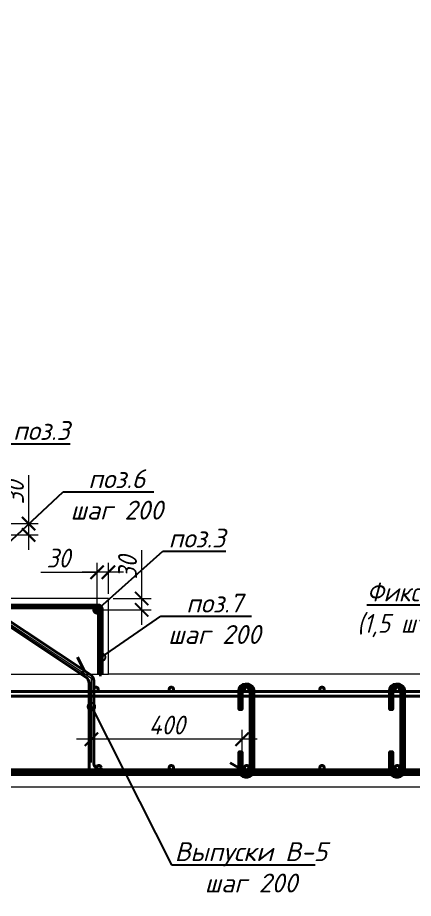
# Model space of a CAD drawing. Header units: millimetres. Extents: x 504091 to 2165846, y 135022 to 442887.
# Drawn here: x 1394239 to 1395289, y 227099 to 229439 of the extents above; entities that cross this region are included whole.
import ezdxf
from ezdxf import colors
from ezdxf.entities.mleader import LeaderData, LeaderLine
from ezdxf.math import Vec2, Vec3

# ---------------------------------------------------------------- set-up
doc = ezdxf.new("R2010")
doc.units = ezdxf.units.MM
doc.layers.get('Defpoints').update_dxf_attribs({"color": 255})
doc.layers.add('!Defpoints', color=255, linetype='Continuous', lineweight=5, plot=False)
for name, color, linetype, lineweight in [('Арматура 12', 26, 'Continuous', 50), ('КР_Арматура 12', 174, 'Continuous', 40), ('Монолит тонкий', 204, 'Continuous', 9), ('Размер', 7, 'Continuous', 13), ('Размеры КР', 164, 'Continuous', 9)]:
    doc.layers.add(name, color=color, linetype=linetype, lineweight=lineweight)
doc.layers.add('Контур', color=7, linetype='Continuous')
doc.styles.add('GOST 2.304_new', font='isocpeur.ttf', dxfattribs={"width": 0.9, "oblique": 15})
doc.linetypes.add('зигзаг', pattern='A,0.00254,-5.08,[131,ltypeshp.shx,S=5.08,R=0,X=-5.08,Y=0],-10.16,[131,ltypeshp.shx,S=5.08,R=180,X=5.08,Y=0],-5.08', length=20.32254)
doc.dimstyles.new('SPDS 1_20', dxfattribs={"dimscale": 20, "dimtxt": 2.5, "dimasz": 1.77, "dimexe": 1.25, "dimexo": 0.625, "dimtad": 1, "dimdec": 0, "dimrnd": 0.001, "dimtxsty": 'GOST 2.304_new', "dimblk": 'ARCHTICK', "dimcen": 2.5, "dimdle": 2, "dimclrt": 256, "dimadec": 0, "dimazin": 2, "dimtfac": 0.75, "dimtdec": 0, "dimtmove": 1, "dimatfit": 3, "dimfxl": 0, "dimtolj": 1, "dimlwd": 9, "dimlwe": 9, "dimarcsym": 0})

# ---------------------------------------------------------------- blocks, each defined once
blk = doc.blocks.new('_ArchTick')
at = {"color": 0, "linetype": 'ByBlock', "const_width": 0.15}
blk.add_lwpolyline([(-0.5, -0.5), (0.5, 0.5)], dxfattribs=at)
blk = doc.blocks.new('*D3882')
at = {"layer": 'Defpoints', "color": 0, "lineweight": 20, "transparency": 16777216}
for p in [(1394434.4, 227521.6), (1394434.4, 227480.2), (1394834.4, 227434)]:
    blk.add_point(p, dxfattribs=at)
at = {"layer": 'Контур', "color": 0, "lineweight": 9, "transparency": 16777216}
for p, q in [((1394434.4, 227492.7), (1394434.4, 227546.6)), ((1394834.4, 227446.5), (1394834.4, 227546.6)), ((1394874.4, 227521.6), (1394394.4, 227521.6))]:
    blk.add_line(p, q, dxfattribs=at)
at = {"layer": 'Контур', "color": 0, "lineweight": 9, "transparency": 16777216, "xscale": 35.4, "yscale": 35.4, "zscale": 35.4, "rotation": 180}
blk.add_blockref('_ArchTick', (1394434.4, 227521.6), dxfattribs=at)
at = {"layer": 'Контур', "color": 0, "lineweight": 9, "transparency": 16777216, "xscale": 35.4, "yscale": 35.4, "zscale": 35.4}
blk.add_blockref('_ArchTick', (1394834.4, 227521.6), dxfattribs=at)
at = {"layer": 'Контур', "lineweight": 20, "transparency": 16777216, "insert": (1394634.4, 227559.1), "char_height": 50, "attachment_point": 5, "style": 'GOST 2.304_new'}
blk.add_mtext('\\A1;400', dxfattribs=at)
blk = doc.blocks.new('_DotSmall')
at = {"color": 0, "linetype": 'ByBlock', "lineweight": 35, "const_width": 0.5}
blk.add_lwpolyline([(-0.0625, 0, 1), (0.0625, 0, 1)], format="xyb", close=True, dxfattribs=at)
blk = doc.blocks.new('*D3915')
at = {"layer": 'Defpoints', "color": 0, "lineweight": 20, "transparency": 16777216}
for p in [(1394179.4, 228094.2), (1394149.4, 228064.2), (1394267.7, 228064.2)]:
    blk.add_point(p, dxfattribs=at)
at = {"layer": 'Контур', "color": 0, "lineweight": 9, "transparency": 16777216}
for p, q in [((1394267.7, 228222.6), (1394267.7, 228094.2)), ((1394267.7, 228134.2), (1394267.7, 228024.2)), ((1394191.9, 228094.2), (1394292.7, 228094.2)), ((1394161.9, 228064.2), (1394292.7, 228064.2))]:
    blk.add_line(p, q, dxfattribs=at)
at = {"layer": 'Контур', "color": 0, "lineweight": 9, "transparency": 16777216, "xscale": 35.4, "yscale": 35.4, "zscale": 35.4}
for p, rotation in [((1394267.7, 228094.2), 90), ((1394267.7, 228064.2), 270)]:
    blk.add_blockref('_ArchTick', p, dxfattribs=dict(at, rotation=rotation))
at = {"layer": 'Контур', "lineweight": 20, "transparency": 16777216, "insert": (1394230.2, 228176.4), "char_height": 50, "attachment_point": 5, "rotation": 90, "style": 'GOST 2.304_new'}
blk.add_mtext('\\A1;30', dxfattribs=at)
blk = doc.blocks.new('*D3916')
at = {"layer": 'Defpoints', "color": 0, "lineweight": 20, "transparency": 16777216}
for p in [(1394449.4, 227965.1), (1394479.4, 227895.2), (1394449.4, 227865.2)]:
    blk.add_point(p, dxfattribs=at)
at = {"layer": 'Контур', "color": 0, "lineweight": 9, "transparency": 16777216}
for p, q in [((1394449.4, 227877.7), (1394449.4, 227990.1)), ((1394479.4, 227907.7), (1394479.4, 227990.1)), ((1394300.4, 227965.1), (1394449.4, 227965.1)), ((1394519.4, 227965.1), (1394409.4, 227965.1))]:
    blk.add_line(p, q, dxfattribs=at)
at = {"layer": 'Контур', "color": 0, "lineweight": 9, "transparency": 16777216, "xscale": 35.4, "yscale": 35.4, "zscale": 35.4, "rotation": 180}
blk.add_blockref('_ArchTick', (1394449.4, 227965.1), dxfattribs=at)
at = {"layer": 'Контур', "color": 0, "lineweight": 9, "transparency": 16777216, "xscale": 35.4, "yscale": 35.4, "zscale": 35.4}
blk.add_blockref('_ArchTick', (1394479.4, 227965.1), dxfattribs=at)
at = {"layer": 'Контур', "lineweight": 20, "transparency": 16777216, "insert": (1394346.6, 228002.6), "char_height": 50, "attachment_point": 5, "style": 'GOST 2.304_new'}
blk.add_mtext('\\A1;30', dxfattribs=at)
blk = doc.blocks.new('*D3917')
at = {"layer": 'Defpoints', "color": 0, "lineweight": 20, "transparency": 16777216}
for p in [(1394479.4, 227895.2), (1394449.4, 227865.2), (1394567.7, 227865.2)]:
    blk.add_point(p, dxfattribs=at)
at = {"layer": 'Контур', "color": 0, "lineweight": 9, "transparency": 16777216}
for p, q in [((1394567.7, 228023.6), (1394567.7, 227895.2)), ((1394567.7, 227935.2), (1394567.7, 227825.2)), ((1394491.9, 227895.2), (1394592.7, 227895.2)), ((1394461.9, 227865.2), (1394592.7, 227865.2))]:
    blk.add_line(p, q, dxfattribs=at)
at = {"layer": 'Контур', "color": 0, "lineweight": 9, "transparency": 16777216, "xscale": 35.4, "yscale": 35.4, "zscale": 35.4}
for p, rotation in [((1394567.7, 227895.2), 90), ((1394567.7, 227865.2), 270)]:
    blk.add_blockref('_ArchTick', p, dxfattribs=dict(at, rotation=rotation))
at = {"layer": 'Контур', "lineweight": 20, "transparency": 16777216, "insert": (1394530.2, 227977.4), "char_height": 50, "attachment_point": 5, "rotation": 90, "style": 'GOST 2.304_new'}
blk.add_mtext('\\A1;30', dxfattribs=at)

msp = doc.modelspace()

# ---------------------------------------------------------------- linework, layer by layer
at = {"layer": '!Defpoints', "lineweight": 15, "ltscale": 100}
for p in [(1390816.0436, 230084.1565), (1394434.3605, 227459.9533)]:
    msp.add_line(p, (1394434.3605, 227684.0063), dxfattribs=at)
for points in [[(1389693.566, 227433.9533), (1397374.832, 227433.9533, 0.414213562), (1397394.832, 227453.9533), (1397394.832, 230284.1565)], [(1389693.566, 227433.9533), (1397264.832, 227433.9533, 0.414213562), (1397284.832, 227453.9533), (1397284.832, 230284.1565)], [(1397645.4937, 227433.9533), (1389964.2277, 227433.9533, -0.414213562), (1389944.2277, 227453.9533), (1389944.2277, 230084.1565)], [(1397645.4937, 227433.9533), (1390074.2277, 227433.9533, -0.414213562), (1390054.2277, 227453.9533), (1390054.2277, 230084.1565)]]:
    msp.add_lwpolyline(points, format="xyb", dxfattribs=at)
at = {"layer": 'Арматура 12', "lineweight": 53, "ltscale": 20}
msp.add_line((1394455.3605, 227694.1565), (1394461.3605, 227694.1565), dxfattribs=at)
for points in [[(1394449.3605, 227871.1565), (1393889.912, 227871.1565), (1393889.912, 227877.1565), (1394451.3605, 227877.1565, -0.414213562), (1394461.3605, 227867.1565), (1394461.3605, 227694.1565)], [(1394857.8626, 227647.9533, 0.468919726), (1394847.3626, 227660.8572), (1394843.5173, 227660.8572, 0.414213562), (1394833.0173, 227650.3572), (1394833.0173, 227601.4416), (1394827.0173, 227601.4416), (1394827.0173, 227650.3572, -0.414213562), (1394843.5173, 227666.8572), (1394847.3626, 227666.8572, -0.450955437), (1394863.8626, 227647.9533, -0.242110317)], [(1395257.8626, 227647.9533, 0.468919726), (1395247.3626, 227660.8572), (1395243.5173, 227660.8572, 0.414213562), (1395233.0173, 227650.3572), (1395233.0173, 227601.4416), (1395227.0173, 227601.4416), (1395227.0173, 227650.3572, -0.414213562), (1395243.5173, 227666.8572), (1395247.3626, 227666.8572, -0.450955437), (1395263.8626, 227647.9533, -0.242110317)], [(1394863.8626, 227439.9533), (1394863.8626, 227438.1972, -0.414213562), (1394847.3626, 227421.6972), (1394843.5173, 227421.6972, -0.414213562), (1394827.0173, 227438.1972), (1394827.0173, 227487.1271), (1394833.0173, 227487.1271), (1394833.0173, 227438.1972, 0.414213562), (1394843.5173, 227427.6972), (1394847.3626, 227427.6972, 0.414213562), (1394857.8626, 227438.1972), (1394857.8626, 227439.9533)], [(1395263.8626, 227439.9533), (1395263.8626, 227438.1972, -0.414213562), (1395247.3626, 227421.6972), (1395243.5173, 227421.6972, -0.414213562), (1395227.0173, 227438.1972), (1395227.0173, 227487.1271), (1395233.0173, 227487.1271), (1395233.0173, 227438.1972, 0.414213562), (1395243.5173, 227427.6972), (1395247.3626, 227427.6972, 0.414213562), (1395257.8626, 227438.1972), (1395257.8626, 227439.9533)]]:
    msp.add_lwpolyline(points, format="xyb", dxfattribs=at)
msp.add_lwpolyline([(1394455.3605, 227694.1565), (1394455.3605, 227865.1565)], dxfattribs=at)
for points in [[(1394857.8626, 227439.9533), (1394857.8626, 227647.9533), (1394863.8626, 227647.9533), (1394863.8626, 227439.9533)], [(1395257.8626, 227439.9533), (1395257.8626, 227647.9533), (1395263.8626, 227647.9533), (1395263.8626, 227439.9533)]]:
    msp.add_lwpolyline(points, close=True, dxfattribs=at)
msp.add_circle((1394449.3605, 227865.1565), 6, dxfattribs=at)
at = {"layer": 'КР_Арматура 12', "ltscale": 12}
for p, q in [((1390897.6363, 230022.8333), (1394419.416, 227686.7194)), ((1390901.2545, 230034.8333), (1394431.416, 227693.1595)), ((1394414.8377, 227704.1564), (1394397.8138, 227739.9123)), ((1394408.2044, 227694.1565), (1394414.8377, 227704.1564)), ((1394428.3605, 227447.9533), (1394428.3605, 227670.0528)), ((1394440.3605, 227459.9533), (1394440.3605, 227676.4929)), ((1389619.2277, 227647.9533), (1397719.832, 227647.9533)), ((1389619.2277, 227635.9533), (1397719.832, 227635.9533)), ((1394834.3605, 227439.9533), (1394803.0792, 227459.086)), ((1394834.3605, 227439.9533), (1394834.3605, 227427.9533))]:
    msp.add_line(p, q, dxfattribs=at)
for points in [[(1389619.2277, 227439.9533), (1389619.2277, 227427.9533), (1397270.832, 227427.9533, 0.414213562), (1397290.832, 227447.9533), (1397290.832, 230264.1565), (1397278.832, 230264.1565), (1397278.832, 227459.9533, -0.414213562), (1397258.832, 227439.9533), (1389619.2277, 227439.9533)], [(1389699.566, 227427.9533), (1397380.832, 227427.9533, 0.414213562), (1397400.832, 227447.9533), (1397400.832, 230264.1565), (1397388.832, 230264.1565), (1397388.832, 227459.9533, -0.414213562), (1397368.832, 227439.9533), (1390233.4214, 227439.9533)], [(1397639.4937, 227427.9533), (1389958.2277, 227427.9533, -0.414213562), (1389938.2277, 227447.9533), (1389938.2277, 230064.1565), (1389950.2277, 230064.1565), (1389950.2277, 227459.9533, 0.414213562), (1389970.2277, 227439.9533), (1397105.6383, 227439.9533)], [(1397719.832, 227439.9533), (1397719.832, 227427.9533), (1390068.2277, 227427.9533, -0.414213562), (1390048.2277, 227447.9533), (1390048.2277, 230064.1565), (1390060.2277, 230064.1565), (1390060.2277, 227459.9533, 0.414213562), (1390080.2277, 227439.9533), (1397719.832, 227439.9533)]]:
    msp.add_lwpolyline(points, format="xyb", dxfattribs=at)
for centre in [(1394446.3605, 227653.9533), (1394646.3605, 227653.9533), (1394846.3605, 227653.9533), (1395046.3605, 227653.9533), (1395246.3605, 227653.9533), (1394454.0046, 227445.9533), (1394646.3605, 227445.9533), (1394846.3605, 227445.9533), (1395046.3605, 227445.9533), (1395246.3605, 227445.9533)]:
    msp.add_circle(centre, 6, dxfattribs=at)
for centre, start, end in [((1394408.3605, 227670.0528), 0, 56.442357), ((1394420.3605, 227676.4929), 0, 56.442357), ((1394448.3605, 227447.9533), 180, 270), ((1394460.3605, 227459.9533), 180, 270)]:
    msp.add_arc(centre, 20, start, end, dxfattribs=at)
at = {"layer": 'Монолит тонкий', "lineweight": 15, "ltscale": 100}
for p, q in [((1397239.832, 227694.1565), (1394479.3605, 227694.1565)), ((1397739.832, 227394.1565), (1389599.2277, 227394.1565))]:
    msp.add_line(p, q, dxfattribs=at)
msp.add_lwpolyline([(1394479.3605, 227694.1565), (1394479.3605, 227895.1565), (1394179.3605, 227895.1565)], dxfattribs=at)
at = {"layer": 'Размеры КР', "linetype": 'зигзаг', "lineweight": 20}
msp.add_line((1394029.3605, 227694.1565), (1394479.3605, 227694.1565), dxfattribs=at)

# ---------------------------------------------------------------- dimensions: what is measured, and where the dimension line sits
at = {"layer": 'Контур', "lineweight": 20}
for base, p1, p2, angle, picture, middle in [((1394267.6621, 228064.1565), (1394179.3605, 228094.1565), (1394149.3605, 228064.1565), 90, '*D3915', (1394281.2426, 228176.4023)), ((1394449.3605, 227965.1145), (1394479.3605, 227895.1565), (1394449.3605, 227865.1565), 180, '*D3916', (1394346.5662, 227979.5613)), ((1394567.6621, 227865.1565), (1394479.3605, 227895.1565), (1394449.3605, 227865.1565), 90, '*D3917', (1394581.2426, 227977.4023))]:
    dim = msp.add_linear_dim(base=base, p1=p1, p2=p2, angle=angle, dimstyle='SPDS 1_20', dxfattribs=at)
    dim.commit()
    dim.dimension.update_dxf_attribs({"geometry": picture, "text_midpoint": middle, "dimtype": 160})
dim = msp.add_linear_dim(base=(1394434.3605, 227521.6348), p1=(1394834.3605, 227433.9533), p2=(1394434.3605, 227480.1698), angle=180, dimstyle='SPDS 1_20', dxfattribs=at)
dim.commit()
dim.dimension.update_dxf_attribs({"geometry": '*D3882', "text_midpoint": (1394634.3605, 227559.1348)})

# ---------------------------------------------------------------- leaders
at = {"layer": 'Размер', "ltscale": 20}
ml = msp.add_multileader_mtext('Standard', dxfattribs=at)
ml.set_content('\\A1;{\\W1;поз.3}', color=256, style='GOST 2.304_new')
ml.set_leader_properties()
ml.set_arrow_properties(name='DOTSMALL')
ml.build(insert=Vec2(0, 0))
ml.multileader.update_dxf_attribs({"text_left_attachment_type": 6, "text_right_attachment_type": 6, "dogleg_length": 4, "arrow_head_size": 40})
ctx = ml.context
ctx.base_point, ctx.char_height, ctx.arrow_head_size, ctx.landing_gap_size, ctx.plane_origin = Vec3(1394031.7037, 228418.7982), 50, 40, 0, Vec3(1439909.2313, 519598.9256)
ctx.left_attachment, ctx.right_attachment, ctx.text_align_type = 6, 6, 1
notes = []
notes.append((ctx, [(0, (1, 1, 0), (1394023.7037, 228418.7982), (1, 0), 8, [(0, [(1393849.3605, 228263.1565)], 0, [])])]))
ctx.mtext.insert, ctx.mtext.width, ctx.mtext.alignment, ctx.mtext.flow_direction = Vec3(1394114.3416, 228478.7982), 511.854399, 2, 5
ml = msp.add_multileader_mtext('Standard', dxfattribs=at)
ml.set_content('\\A1;{\\W1;поз.3}', color=256, style='GOST 2.304_new')
ml.set_leader_properties()
ml.set_arrow_properties(name='DOTSMALL')
ml.build(insert=Vec2(0, 0))
ml.multileader.update_dxf_attribs({"text_left_attachment_type": 6, "text_right_attachment_type": 6, "dogleg_length": 4, "arrow_head_size": 40})
ctx = ml.context
ctx.base_point, ctx.char_height, ctx.arrow_head_size, ctx.landing_gap_size, ctx.plane_origin = Vec3(1394218.8658, 228306.5317), 50, 40, 0, Vec3(1440209.2313, 519399.9256)
ctx.left_attachment, ctx.right_attachment, ctx.text_align_type = 6, 6, 1
notes.append((ctx, [(0, (1, 1, 0), (1394210.8658, 228306.5317), (1, 0), 8, [(0, [(1394149.3605, 228064.1565)], 0, [])])]))
ctx.mtext.insert, ctx.mtext.width, ctx.mtext.alignment, ctx.mtext.flow_direction = Vec3(1394301.5036, 228366.5317), 511.854399, 2, 5
ml = msp.add_multileader_mtext('Standard', dxfattribs=at)
ml.set_content('\\A1;{\\W1;поз.6\\Pшаг 200}', color=256, style='GOST 2.304_new')
ml.set_leader_properties()
ml.set_arrow_properties(name='DOTSMALL')
ml.build(insert=Vec2(0, 0))
ml.multileader.update_dxf_attribs({"text_left_attachment_type": 6, "text_right_attachment_type": 6, "dogleg_length": 4, "arrow_head_size": 40})
ctx = ml.context
ctx.base_point, ctx.char_height, ctx.arrow_head_size, ctx.landing_gap_size, ctx.plane_origin = Vec3(1394367.7646, 228178.4786), 50, 40, 0, Vec3(1440303.7867, 519184.1)
ctx.left_attachment, ctx.right_attachment, ctx.text_align_type = 6, 6, 1
notes.append((ctx, [(0, (1, 1, 0), (1394359.7646, 228178.4786), (1, 0), 8, [(1, [(1394161.1822, 227993.3643)], 0, [])])]))
ctx.mtext.insert, ctx.mtext.width, ctx.mtext.alignment, ctx.mtext.flow_direction = Vec3(1394501.6525, 228238.4786), 511.854399, 2, 5
ml = msp.add_multileader_mtext('Standard', dxfattribs=at)
ml.set_content('\\A1;{\\W1;поз.3}', color=256, style='GOST 2.304_new')
ml.set_leader_properties()
ml.set_arrow_properties(name='DOTSMALL')
ml.build(insert=Vec2(0, 0))
ml.multileader.update_dxf_attribs({"text_left_attachment_type": 6, "text_right_attachment_type": 6, "dogleg_length": 4, "arrow_head_size": 40})
ctx = ml.context
ctx.base_point, ctx.char_height, ctx.arrow_head_size, ctx.landing_gap_size, ctx.plane_origin = Vec3(1394631.7037, 228020.7982), 50, 40, 0, Vec3(1440509.2313, 519200.9256)
ctx.left_attachment, ctx.right_attachment, ctx.text_align_type = 6, 6, 1
notes.append((ctx, [(0, (1, 1, 0), (1394623.7037, 228020.7982), (1, 0), 8, [(0, [(1394449.3605, 227865.1565)], 0, [])])]))
ctx.mtext.insert, ctx.mtext.width, ctx.mtext.alignment, ctx.mtext.flow_direction = Vec3(1394714.3416, 228080.7982), 511.854399, 2, 5
ml = msp.add_multileader_mtext('Standard', dxfattribs=at)
ml.set_content('\\A1;Фиксатор Ф-1 \\P(1,5 шт на 1 м²)', color=256, style='GOST 2.304_new')
ml.set_leader_properties()
ml.set_arrow_properties(name='DOTSMALL')
ml.build(insert=Vec2(0, 0))
ml.multileader.update_dxf_attribs({"text_left_attachment_type": 6, "text_right_attachment_type": 6, "arrow_head_size": 40})
ctx = ml.context
ctx.base_point, ctx.char_height, ctx.arrow_head_size, ctx.landing_gap_size, ctx.plane_origin = Vec3(1395108.3415, 227877.5624), 50, 40, 0, Vec3(1394776.3797, 256481.5229)
ctx.left_attachment, ctx.right_attachment, ctx.text_align_type = 6, 6, 1
notes.append((ctx, [(0, (1, 1, 0), (1395618.0595, 227877.5624), (-1, 0), 8, [(1, [(1395767.4982, 227550.7402)], 0, [])])]))
ctx.mtext.insert, ctx.mtext.rotation, ctx.mtext.width, ctx.mtext.alignment, ctx.mtext.flow_direction = Vec3(1395359.2005, 227937.5624), 6.283185307, 543.43425, 2, 5
ml = msp.add_multileader_mtext('Standard', dxfattribs=at)
ml.set_content('\\A1;{\\W1;поз.7\\Pшаг 200}', color=256, style='GOST 2.304_new')
ml.set_leader_properties()
ml.set_arrow_properties(name='DOTSMALL')
ml.build(insert=Vec2(0, 0))
ml.multileader.update_dxf_attribs({"text_left_attachment_type": 6, "text_right_attachment_type": 6, "dogleg_length": 4, "arrow_head_size": 40})
ctx = ml.context
ctx.base_point, ctx.char_height, ctx.arrow_head_size, ctx.landing_gap_size, ctx.plane_origin = Vec3(1394626.9922, 227848.0685), 50, 40, 0, Vec3(1440629.8306, 518923.6146)
ctx.left_attachment, ctx.right_attachment, ctx.text_align_type = 6, 6, 1
notes.append((ctx, [(0, (1, 1, 0), (1394618.9922, 227848.0685), (1, 0), 8, [(1, [(1394461.3605, 227739.3926)], 0, [])])]))
ctx.mtext.insert, ctx.mtext.width, ctx.mtext.alignment, ctx.mtext.flow_direction = Vec3(1394760.88, 227908.0685), 511.854399, 2, 5
ml = msp.add_multileader_mtext('Standard', dxfattribs=at)
ml.set_content('\\A1;{\\W1;Выпуски В-5\\Pшаг 200}', color=256, style='GOST 2.304_new')
ml.set_leader_properties()
ml.set_arrow_properties(name='DOTSMALL')
ml.build(insert=Vec2(0, 0))
ml.multileader.update_dxf_attribs({"text_left_attachment_type": 6, "text_right_attachment_type": 6, "dogleg_length": 4, "arrow_head_size": 40})
ctx = ml.context
ctx.base_point, ctx.char_height, ctx.arrow_head_size, ctx.landing_gap_size, ctx.plane_origin = Vec3(1394654.5948, 227187.7495), 50, 40, 0, Vec3(1439056.416, 517693.2342)
ctx.left_attachment, ctx.right_attachment, ctx.text_align_type = 6, 6, 1
notes.append((ctx, [(0, (1, 1, 0), (1394646.5948, 227187.7495), (1, 0), 8, [(1, [(1394434.3605, 227608.0667)], 0, [])])]))
ctx.mtext.insert, ctx.mtext.width, ctx.mtext.alignment, ctx.mtext.flow_direction = Vec3(1394857.9923, 227247.7495), 511.854399, 2, 5
for ctx, leaders in notes:
    for number, flags, end, landing, length, lines in leaders:
        leader = LeaderData()
        leader.index, (leader.has_last_leader_line, leader.has_dogleg_vector, leader.attachment_direction) = number, flags
        leader.last_leader_point, leader.dogleg_vector, leader.dogleg_length = Vec3(end), Vec3(landing), length
        for number, points, colour, breaks in lines:
            line = LeaderLine()
            line.index, line.vertices, line.color, line.breaks = number, Vec3.list(points), colors.encode_raw_color(colour), breaks
            leader.lines.append(line)
        ctx.leaders.append(leader)

doc.saveas('drawing.dxf')
